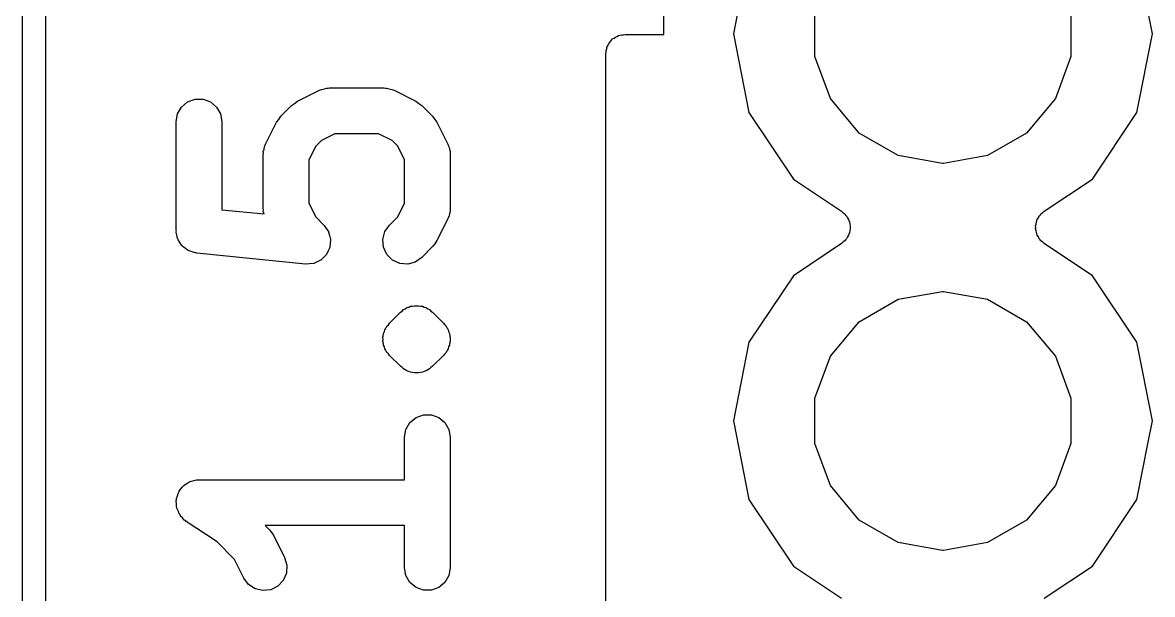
# Model space of a CAD drawing. Extents: x 125.9 to 155.7, y -114.6 to -82.3.
# Drawn here: x 125.91 to 133.33, y -107.95 to -104.19 of the extents above; entities that cross this region are included whole.
import ezdxf

# ---------------------------------------------------------------- set-up
doc = ezdxf.new("R2010")
doc.units = 0
doc.header["$MEASUREMENT"] = 0
doc.layers.add('BLACK', color=7, linetype='CONTINUOUS')

msp = doc.modelspace()

# ---------------------------------------------------------------- linework, layer by layer
at = {"layer": 'Black'}
for p, q in [((125.909, -114.554), (125.909, -82.423)), ((126.059, -82.498), (126.059, -114.479)), ((130.121, -104.271), (130.121, -100.199)), ((130.679, -103.751), (130.577, -104.267)), ((133.329, -104.267), (133.227, -103.751)), ((131.113, -104.415), (131.113, -104.119)), ((132.793, -104.119), (132.793, -104.415)), ((129.763, -104.326), (129.769, -104.316)), ((129.769, -104.316), (129.777, -104.309)), ((129.777, -104.309), (129.784, -104.3)), ((129.784, -104.3), (129.794, -104.295)), ((129.794, -104.295), (129.802, -104.288)), ((129.802, -104.288), (129.813, -104.284)), ((129.813, -104.284), (129.823, -104.278)), ((129.823, -104.278), (129.834, -104.276)), ((129.834, -104.276), (129.844, -104.273)), ((129.844, -104.273), (129.855, -104.273)), ((129.855, -104.273), (129.866, -104.271)), ((129.866, -104.271), (130.121, -104.271)), ((130.577, -104.267), (130.679, -104.783)), ((133.227, -104.783), (133.329, -104.267)), ((129.739, -104.398), (129.741, -104.387)), ((129.739, -114.046), (129.739, -104.398)), ((129.741, -104.376), (129.745, -104.365)), ((129.741, -104.387), (129.741, -104.376)), ((129.745, -104.365), (129.747, -104.354)), ((129.747, -104.354), (129.752, -104.345)), ((129.752, -104.345), (129.756, -104.334)), ((129.756, -104.334), (129.763, -104.326)), ((131.214, -104.692), (131.113, -104.415)), ((132.793, -104.415), (132.692, -104.692)), ((127.916, -104.623), (127.925, -104.622)), ((127.925, -104.622), (128.282, -104.622)), ((128.282, -104.622), (128.29, -104.623)), ((126.993, -104.713), (127.042, -104.695)), ((127.042, -104.695), (127.094, -104.695)), ((127.094, -104.695), (127.143, -104.713)), ((127.715, -104.709), (127.858, -104.637)), ((127.858, -104.637), (127.866, -104.635)), ((127.866, -104.635), (127.873, -104.631)), ((127.873, -104.631), (127.891, -104.628)), ((127.891, -104.628), (127.908, -104.623)), ((127.908, -104.623), (127.916, -104.623)), ((128.29, -104.623), (128.299, -104.623)), ((128.299, -104.623), (128.316, -104.628)), ((128.316, -104.628), (128.333, -104.631)), ((128.333, -104.631), (128.341, -104.635)), ((128.341, -104.635), (128.349, -104.637)), ((128.349, -104.637), (128.492, -104.709)), ((131.403, -104.918), (131.214, -104.692)), ((132.692, -104.692), (132.503, -104.918)), ((126.927, -104.792), (126.953, -104.747)), ((126.953, -104.747), (126.993, -104.713)), ((127.143, -104.713), (127.182, -104.747)), ((127.182, -104.747), (127.209, -104.792)), ((127.604, -104.808), (127.676, -104.737)), ((127.676, -104.737), (127.695, -104.723)), ((127.695, -104.723), (127.715, -104.709)), ((128.492, -104.709), (128.511, -104.723)), ((128.511, -104.723), (128.531, -104.737)), ((128.531, -104.737), (128.602, -104.808)), ((126.918, -104.843), (126.927, -104.792)), ((126.918, -105.557), (126.918, -104.843)), ((127.209, -104.792), (127.218, -104.843)), ((127.218, -104.843), (127.218, -105.422)), ((127.576, -104.847), (127.591, -104.828)), ((127.591, -104.828), (127.604, -104.808)), ((128.602, -104.808), (128.616, -104.828)), ((128.616, -104.828), (128.63, -104.847)), ((130.679, -104.783), (130.971, -105.22)), ((132.935, -105.22), (133.227, -104.783)), ((127.505, -104.99), (127.576, -104.847)), ((128.63, -104.847), (128.702, -104.99)), ((131.659, -105.066), (131.403, -104.918)), ((132.503, -104.918), (132.247, -105.066)), ((127.502, -104.998), (127.505, -104.99)), ((127.871, -104.966), (127.834, -105.003)), ((127.96, -104.922), (127.871, -104.966)), ((128.246, -104.922), (127.96, -104.922)), ((128.336, -104.966), (128.246, -104.922)), ((128.373, -105.003), (128.336, -104.966)), ((128.702, -104.99), (128.704, -104.998)), ((127.489, -105.057), (127.491, -105.049)), ((127.489, -105.414), (127.489, -105.057)), ((127.49, -105.04), (127.495, -105.023)), ((127.491, -105.049), (127.49, -105.04)), ((127.495, -105.023), (127.498, -105.006)), ((127.498, -105.006), (127.502, -104.998)), ((127.834, -105.003), (127.789, -105.093)), ((128.418, -105.093), (128.373, -105.003)), ((128.704, -104.998), (128.709, -105.006)), ((128.709, -105.006), (128.712, -105.023)), ((128.712, -105.023), (128.717, -105.04)), ((128.717, -105.04), (128.716, -105.049)), ((128.716, -105.049), (128.718, -105.057)), ((128.718, -105.057), (128.718, -105.414)), ((131.95, -105.117), (131.659, -105.066)), ((132.247, -105.066), (131.956, -105.117)), ((127.789, -105.093), (127.789, -105.379)), ((128.418, -105.379), (128.418, -105.093)), ((131.956, -105.117), (131.95, -105.117)), ((130.971, -105.22), (131.288, -105.431)), ((132.618, -105.431), (132.935, -105.22)), ((127.218, -105.422), (127.495, -105.449)), ((127.491, -105.423), (127.489, -105.414)), ((127.49, -105.432), (127.491, -105.423)), ((127.495, -105.448), (127.49, -105.432)), ((127.789, -105.379), (127.834, -105.468)), ((128.373, -105.468), (128.418, -105.379)), ((128.717, -105.432), (128.712, -105.448)), ((128.718, -105.414), (128.716, -105.423)), ((128.716, -105.423), (128.717, -105.432)), ((131.288, -105.431), (131.298, -105.441)), ((132.608, -105.441), (132.618, -105.431)), ((127.495, -105.449), (127.495, -105.448)), ((127.834, -105.468), (127.888, -105.523)), ((128.319, -105.523), (128.373, -105.468)), ((128.702, -105.482), (128.63, -105.624)), ((128.704, -105.473), (128.702, -105.482)), ((128.709, -105.466), (128.704, -105.473)), ((128.712, -105.448), (128.709, -105.466)), ((131.298, -105.441), (131.309, -105.449)), ((131.309, -105.449), (131.314, -105.456)), ((131.314, -105.456), (131.32, -105.462)), ((131.32, -105.462), (131.326, -105.474)), ((131.326, -105.474), (131.334, -105.486)), ((131.334, -105.486), (131.336, -105.494)), ((131.336, -105.494), (131.339, -105.501)), ((131.339, -105.501), (131.341, -105.515)), ((132.565, -105.515), (132.567, -105.501)), ((132.567, -105.501), (132.57, -105.494)), ((132.57, -105.494), (132.572, -105.486)), ((132.572, -105.486), (132.58, -105.474)), ((132.58, -105.474), (132.586, -105.462)), ((132.586, -105.462), (132.592, -105.456)), ((132.592, -105.456), (132.597, -105.449)), ((132.597, -105.449), (132.608, -105.441)), ((126.919, -105.563), (126.918, -105.557)), ((126.918, -105.569), (126.919, -105.563)), ((126.923, -105.588), (126.918, -105.569)), ((127.888, -105.523), (127.888, -105.523)), ((127.888, -105.523), (127.889, -105.524)), ((127.889, -105.524), (127.903, -105.545)), ((127.903, -105.545), (127.918, -105.565)), ((127.918, -105.565), (127.918, -105.566)), ((127.918, -105.566), (127.919, -105.567)), ((127.919, -105.567), (127.925, -105.591)), ((128.275, -105.616), (128.289, -105.565)), ((128.289, -105.565), (128.319, -105.523)), ((131.336, -105.58), (131.334, -105.588)), ((131.339, -105.573), (131.336, -105.58)), ((131.341, -105.559), (131.339, -105.573)), ((131.341, -105.515), (131.344, -105.529)), ((131.344, -105.545), (131.341, -105.559)), ((131.344, -105.529), (131.343, -105.537)), ((131.343, -105.537), (131.344, -105.545)), ((132.562, -105.529), (132.565, -105.515)), ((132.563, -105.537), (132.562, -105.529)), ((132.562, -105.545), (132.563, -105.537)), ((132.565, -105.559), (132.562, -105.545)), ((132.567, -105.573), (132.565, -105.559)), ((132.57, -105.58), (132.567, -105.573)), ((132.572, -105.588), (132.57, -105.58)), ((126.927, -105.609), (126.923, -105.588)), ((126.929, -105.613), (126.927, -105.609)), ((126.931, -105.619), (126.929, -105.613)), ((126.942, -105.636), (126.931, -105.619)), ((126.953, -105.654), (126.942, -105.636)), ((126.957, -105.657), (126.953, -105.654)), ((126.96, -105.662), (126.957, -105.657)), ((127.925, -105.591), (127.931, -105.616)), ((127.929, -105.643), (127.927, -105.668)), ((127.931, -105.617), (127.929, -105.643)), ((127.931, -105.616), (127.931, -105.617)), ((127.931, -105.617), (127.931, -105.617)), ((128.28, -105.668), (128.275, -105.616)), ((128.616, -105.644), (128.602, -105.663)), ((128.63, -105.624), (128.616, -105.644)), ((131.288, -105.643), (130.971, -105.854)), ((131.298, -105.633), (131.288, -105.643)), ((131.309, -105.625), (131.298, -105.633)), ((131.314, -105.618), (131.309, -105.625)), ((131.32, -105.612), (131.314, -105.618)), ((131.326, -105.6), (131.32, -105.612)), ((131.334, -105.588), (131.326, -105.6)), ((132.58, -105.6), (132.572, -105.588)), ((132.586, -105.612), (132.58, -105.6)), ((132.592, -105.618), (132.586, -105.612)), ((132.597, -105.625), (132.592, -105.618)), ((132.608, -105.633), (132.597, -105.625)), ((132.618, -105.643), (132.608, -105.633)), ((132.935, -105.854), (132.618, -105.643)), ((126.977, -105.674), (126.96, -105.662)), ((126.993, -105.687), (126.977, -105.674)), ((126.998, -105.689), (126.993, -105.687)), ((127.002, -105.692), (126.998, -105.689)), ((127.022, -105.698), (127.002, -105.692)), ((127.042, -105.705), (127.022, -105.698)), ((127.047, -105.705), (127.042, -105.705)), ((127.053, -105.707), (127.047, -105.705)), ((127.767, -105.778), (127.053, -105.707)), ((127.886, -105.734), (127.868, -105.752)), ((127.904, -105.716), (127.886, -105.734)), ((127.905, -105.715), (127.904, -105.715)), ((127.904, -105.715), (127.904, -105.716)), ((127.915, -105.692), (127.905, -105.715)), ((127.926, -105.669), (127.915, -105.692)), ((127.927, -105.668), (127.926, -105.668)), ((127.926, -105.668), (127.926, -105.669)), ((128.302, -105.715), (128.28, -105.668)), ((128.339, -105.752), (128.302, -105.715)), ((128.531, -105.735), (128.488, -105.765)), ((128.602, -105.663), (128.531, -105.735)), ((127.768, -105.778), (127.767, -105.778)), ((127.769, -105.778), (127.768, -105.778)), ((127.794, -105.776), (127.769, -105.778)), ((127.819, -105.774), (127.794, -105.776)), ((127.82, -105.774), (127.819, -105.774)), ((127.821, -105.774), (127.82, -105.774)), ((127.843, -105.763), (127.821, -105.774)), ((127.866, -105.753), (127.843, -105.763)), ((127.867, -105.752), (127.866, -105.753)), ((127.868, -105.752), (127.867, -105.752)), ((128.386, -105.774), (128.339, -105.752)), ((128.438, -105.778), (128.386, -105.774)), ((128.488, -105.765), (128.438, -105.778)), ((130.971, -105.854), (130.679, -106.291)), ((133.227, -106.291), (132.935, -105.854)), ((131.659, -106.008), (131.95, -105.957)), ((131.95, -105.957), (131.956, -105.957)), ((131.956, -105.957), (132.247, -106.008)), ((131.403, -106.156), (131.659, -106.008)), ((132.247, -106.008), (132.503, -106.156)), ((128.319, -106.166), (128.39, -106.094)), ((128.39, -106.094), (128.401, -106.087)), ((128.401, -106.087), (128.41, -106.077)), ((128.41, -106.077), (128.422, -106.072)), ((128.422, -106.072), (128.433, -106.064)), ((128.433, -106.064), (128.445, -106.061)), ((128.445, -106.061), (128.457, -106.055)), ((128.457, -106.055), (128.47, -106.054)), ((128.47, -106.054), (128.483, -106.051)), ((128.483, -106.051), (128.496, -106.052)), ((128.496, -106.052), (128.509, -106.051)), ((128.509, -106.051), (128.522, -106.054)), ((128.522, -106.054), (128.535, -106.055)), ((128.535, -106.055), (128.547, -106.061)), ((128.547, -106.061), (128.56, -106.064)), ((128.56, -106.064), (128.57, -106.072)), ((128.57, -106.072), (128.582, -106.077)), ((128.582, -106.077), (128.591, -106.087)), ((128.591, -106.087), (128.602, -106.094)), ((128.602, -106.094), (128.674, -106.166)), ((128.302, -106.186), (128.311, -106.176)), ((128.311, -106.176), (128.319, -106.166)), ((128.674, -106.166), (128.681, -106.176)), ((128.681, -106.176), (128.69, -106.186)), ((131.214, -106.382), (131.403, -106.156)), ((132.503, -106.156), (132.692, -106.382)), ((128.275, -106.258), (128.277, -106.252)), ((128.277, -106.246), (128.279, -106.239)), ((128.277, -106.252), (128.277, -106.246)), ((128.279, -106.239), (128.28, -106.233)), ((128.28, -106.233), (128.285, -106.221)), ((128.285, -106.221), (128.289, -106.208)), ((128.289, -106.208), (128.293, -106.203)), ((128.293, -106.203), (128.295, -106.197)), ((128.295, -106.197), (128.299, -106.192)), ((128.299, -106.192), (128.302, -106.186)), ((128.69, -106.186), (128.693, -106.192)), ((128.693, -106.192), (128.697, -106.197)), ((128.697, -106.197), (128.7, -106.203)), ((128.7, -106.203), (128.704, -106.208)), ((128.704, -106.208), (128.707, -106.221)), ((128.707, -106.221), (128.712, -106.233)), ((128.712, -106.233), (128.713, -106.239)), ((128.713, -106.239), (128.715, -106.246)), ((128.715, -106.246), (128.715, -106.252)), ((128.715, -106.252), (128.717, -106.258)), ((128.276, -106.272), (128.275, -106.258)), ((128.275, -106.285), (128.276, -106.272)), ((128.277, -106.291), (128.275, -106.285)), ((128.277, -106.298), (128.277, -106.291)), ((128.279, -106.304), (128.277, -106.298)), ((128.28, -106.31), (128.279, -106.304)), ((128.285, -106.322), (128.28, -106.31)), ((128.289, -106.335), (128.285, -106.322)), ((128.707, -106.322), (128.704, -106.335)), ((128.712, -106.31), (128.707, -106.322)), ((128.713, -106.304), (128.712, -106.31)), ((128.715, -106.298), (128.713, -106.304)), ((128.717, -106.285), (128.715, -106.291)), ((128.715, -106.291), (128.715, -106.298)), ((128.717, -106.258), (128.716, -106.272)), ((128.716, -106.272), (128.717, -106.285)), ((130.679, -106.291), (130.577, -106.807)), ((133.329, -106.807), (133.227, -106.291)), ((128.293, -106.34), (128.289, -106.335)), ((128.295, -106.347), (128.293, -106.34)), ((128.299, -106.352), (128.295, -106.347)), ((128.302, -106.358), (128.299, -106.352)), ((128.311, -106.367), (128.302, -106.358)), ((128.319, -106.378), (128.311, -106.367)), ((128.39, -106.449), (128.319, -106.378)), ((128.674, -106.378), (128.602, -106.449)), ((128.681, -106.367), (128.674, -106.378)), ((128.69, -106.358), (128.681, -106.367)), ((128.693, -106.352), (128.69, -106.358)), ((128.697, -106.347), (128.693, -106.352)), ((128.7, -106.34), (128.697, -106.347)), ((128.704, -106.335), (128.7, -106.34)), ((131.113, -106.659), (131.214, -106.382)), ((132.692, -106.382), (132.793, -106.659)), ((128.401, -106.457), (128.39, -106.449)), ((128.41, -106.466), (128.401, -106.457)), ((128.422, -106.471), (128.41, -106.466)), ((128.433, -106.479), (128.422, -106.471)), ((128.57, -106.471), (128.56, -106.479)), ((128.582, -106.466), (128.57, -106.471)), ((128.591, -106.457), (128.582, -106.466)), ((128.602, -106.449), (128.591, -106.457)), ((128.445, -106.482), (128.433, -106.479)), ((128.457, -106.488), (128.445, -106.482)), ((128.47, -106.489), (128.457, -106.488)), ((128.483, -106.492), (128.47, -106.489)), ((128.496, -106.491), (128.483, -106.492)), ((128.509, -106.492), (128.496, -106.491)), ((128.522, -106.489), (128.509, -106.492)), ((128.535, -106.488), (128.522, -106.489)), ((128.547, -106.482), (128.535, -106.488)), ((128.56, -106.479), (128.547, -106.482)), ((131.113, -106.955), (131.113, -106.659)), ((132.793, -106.659), (132.793, -106.955)), ((128.493, -106.785), (128.542, -106.767)), ((128.542, -106.767), (128.594, -106.767)), ((128.594, -106.767), (128.643, -106.785)), ((128.427, -106.863), (128.453, -106.818)), ((128.453, -106.818), (128.493, -106.785)), ((128.643, -106.785), (128.682, -106.818)), ((128.682, -106.818), (128.709, -106.863)), ((130.577, -106.807), (130.679, -107.323)), ((133.302, -106.947), (133.329, -106.807)), ((128.418, -106.914), (128.427, -106.863)), ((128.418, -107.193), (128.418, -106.914)), ((128.709, -106.863), (128.718, -106.914)), ((128.718, -106.914), (128.718, -107.772)), ((131.214, -107.232), (131.113, -106.955)), ((132.793, -106.955), (132.692, -107.232)), ((133.227, -107.323), (133.302, -106.947)), ((133.302, -106.947), (133.302, -106.947)), ((126.971, -107.228), (126.987, -107.219)), ((126.987, -107.219), (127.001, -107.209)), ((127.001, -107.209), (127.009, -107.206)), ((127.009, -107.206), (127.016, -107.202)), ((127.016, -107.202), (127.034, -107.199)), ((127.034, -107.199), (127.051, -107.194)), ((127.051, -107.194), (127.059, -107.194)), ((127.059, -107.194), (127.068, -107.193)), ((127.068, -107.193), (128.418, -107.193)), ((126.926, -107.3), (126.93, -107.283)), ((126.93, -107.283), (126.935, -107.276)), ((126.935, -107.276), (126.938, -107.268)), ((126.938, -107.268), (126.949, -107.254)), ((126.949, -107.254), (126.959, -107.239)), ((126.959, -107.239), (126.966, -107.234)), ((126.966, -107.234), (126.971, -107.228)), ((131.403, -107.458), (131.214, -107.232)), ((132.692, -107.232), (132.503, -107.458)), ((126.918, -107.333), (126.92, -107.325)), ((126.92, -107.351), (126.918, -107.333)), ((126.92, -107.317), (126.926, -107.3)), ((126.92, -107.325), (126.92, -107.317)), ((126.92, -107.369), (126.92, -107.351)), ((130.679, -107.323), (130.971, -107.76)), ((132.935, -107.76), (133.227, -107.323)), ((126.923, -107.377), (126.92, -107.369)), ((126.924, -107.385), (126.923, -107.377)), ((126.932, -107.401), (126.924, -107.385)), ((126.938, -107.418), (126.932, -107.401)), ((126.943, -107.424), (126.938, -107.418)), ((126.947, -107.432), (126.943, -107.424)), ((126.96, -107.444), (126.947, -107.432)), ((126.971, -107.458), (126.96, -107.444)), ((126.978, -107.462), (126.971, -107.458)), ((126.984, -107.468), (126.978, -107.462)), ((127.186, -107.602), (126.984, -107.468)), ((128.418, -107.493), (127.501, -107.493)), ((127.501, -107.493), (127.531, -107.523)), ((128.418, -107.772), (128.418, -107.493)), ((131.659, -107.606), (131.403, -107.458)), ((132.503, -107.458), (132.247, -107.606)), ((127.531, -107.523), (127.545, -107.542)), ((127.545, -107.542), (127.559, -107.562)), ((127.559, -107.562), (127.63, -107.704)), ((127.301, -107.718), (127.186, -107.602)), ((131.95, -107.657), (131.659, -107.606)), ((131.956, -107.657), (131.95, -107.657)), ((132.247, -107.606), (131.956, -107.657)), ((127.362, -107.839), (127.301, -107.718)), ((127.63, -107.704), (127.645, -107.754)), ((127.642, -107.806), (127.621, -107.854)), ((127.645, -107.754), (127.642, -107.806)), ((128.427, -107.823), (128.418, -107.772)), ((128.718, -107.772), (128.709, -107.823)), ((130.971, -107.76), (131.288, -107.971)), ((132.618, -107.971), (132.935, -107.76)), ((127.393, -107.88), (127.362, -107.839)), ((127.436, -107.909), (127.393, -107.88)), ((127.621, -107.854), (127.586, -107.892)), ((128.453, -107.868), (128.427, -107.823)), ((128.493, -107.901), (128.453, -107.868)), ((128.682, -107.868), (128.643, -107.901)), ((128.709, -107.823), (128.682, -107.868)), ((127.487, -107.921), (127.436, -107.909)), ((127.539, -107.915), (127.487, -107.921)), ((127.586, -107.892), (127.539, -107.915)), ((128.542, -107.919), (128.493, -107.901)), ((128.594, -107.919), (128.542, -107.919)), ((128.643, -107.901), (128.594, -107.919))]:
    msp.add_line(p, q, dxfattribs=at)

doc.saveas('drawing.dxf')
